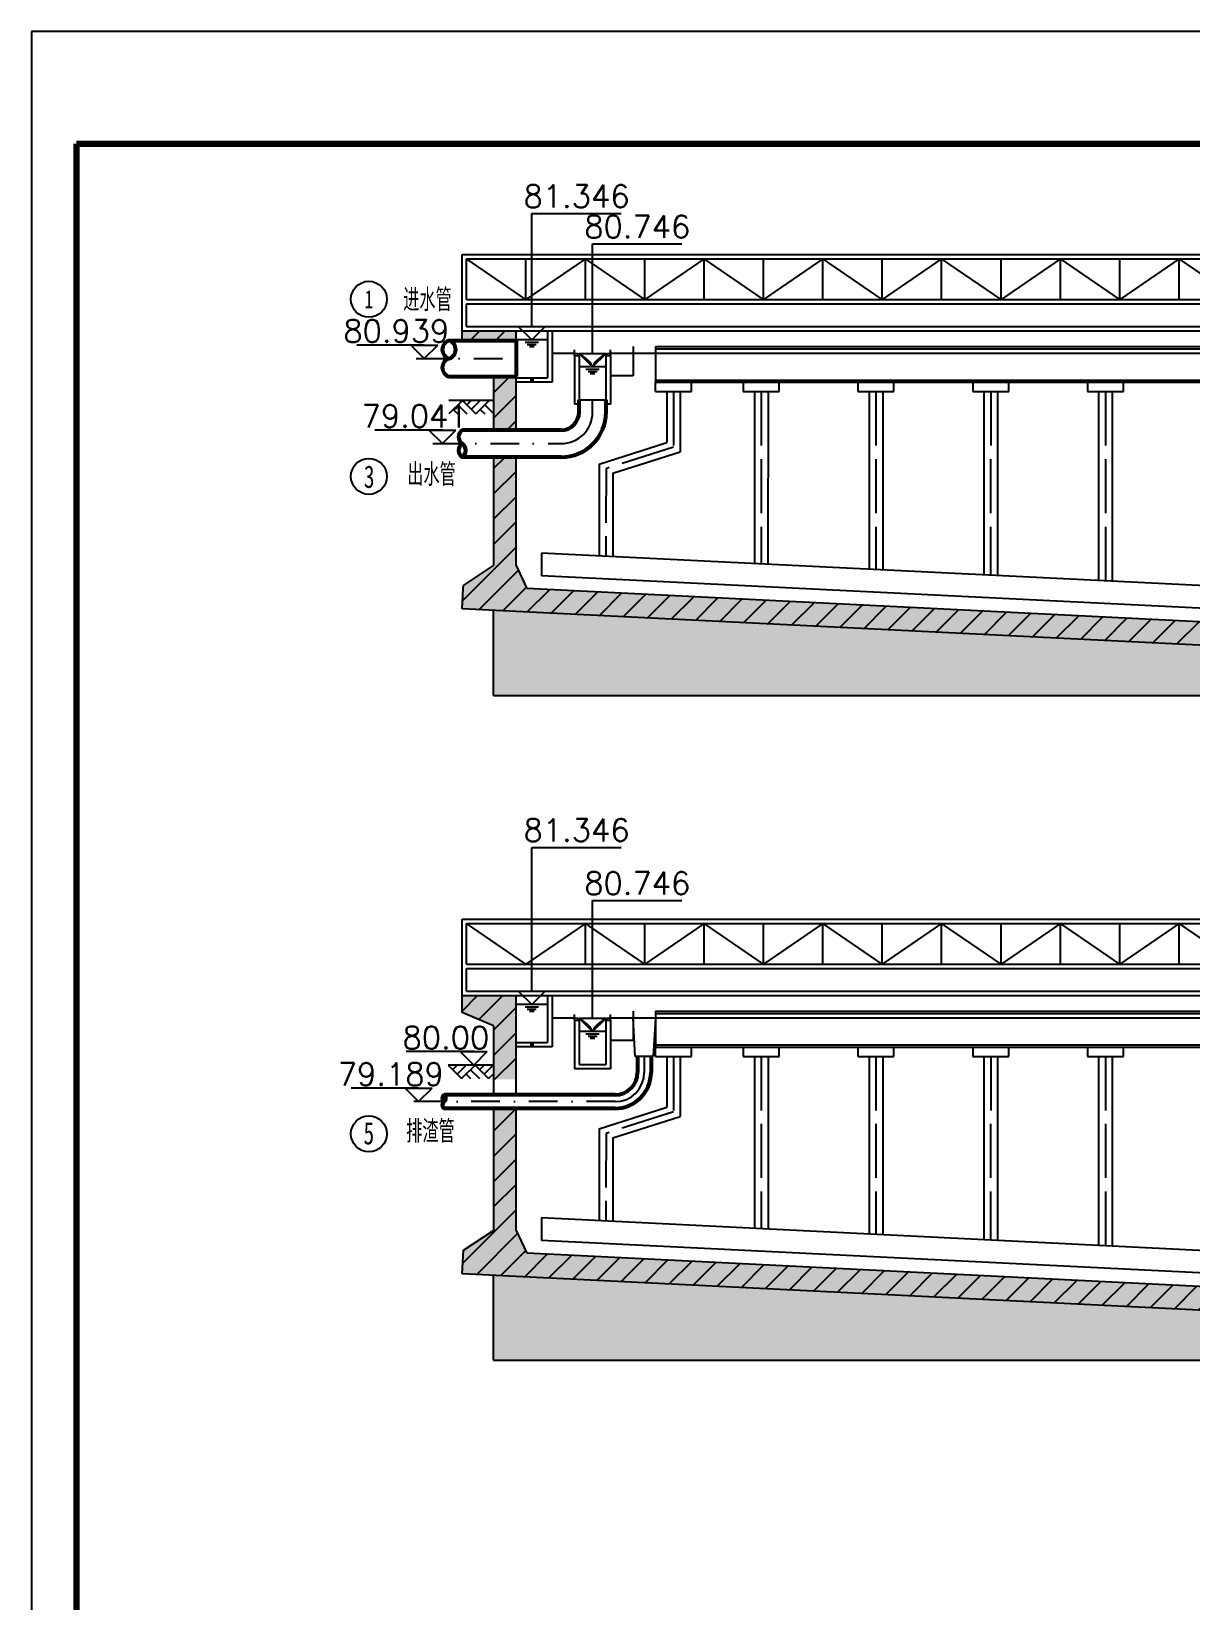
# Model space of a CAD drawing. Header units: millimetres. Extents: x -1157 to 5248, y -43968 to 1732.
# Drawn here: x -1157.1 to -899.4, y 992.6 to 1341.2 of the extents above; entities that cross this region are included whole.
import ezdxf

# ---------------------------------------------------------------- set-up
doc = ezdxf.new("R2010")
doc.units = ezdxf.units.MM
for name, pattern in [('ACAD_ISO02W100', [15, 12, -3]), ('ACAD_ISO07W100', [3, 0, -3]), ('DASHDOT2', [12.7, 6.35, -3.175, 0, -3.175])]:
    doc.linetypes.add(name, pattern=pattern)
doc.layers.add('jinshui', color=2, linetype='ACAD_ISO07W100', lineweight=100)
doc.layers.add('图框', color=7, linetype='Continuous', lineweight=100)
doc.styles.add('4', font='simfang.ttf', dxfattribs={"width": 0.7, "height": 4})
doc.styles.add('5', font='simfang.ttf', dxfattribs={"width": 0.7, "height": 5})
doc.styles.get("Standard").update_dxf_attribs({"font": 'txt', "bigfont": 'gbcbig.shx'})

# ---------------------------------------------------------------- blocks, each defined once
blk = doc.blocks.new('廖筱菡二沉池09')
at = {"layer": 'Defpoints'}
h = blk.add_hatch(dxfattribs=at)
h.set_pattern_fill('AR-CONC', color=0, scale=0.07, style=0)
h.set_pattern_definition([(50, (0, -8.367), (12.752927, -1.115736), [1.3335, -14.6685]), (355, (0, -8.367), (-2.467, 13.373965), [1.0668, -11.7348]), (100.451, (1.063, -8.46), (10.285975, 12.25817), [1.1333, -12.4663]), (46.1842, (0, -4.81), (18.97553, -2.94296), [2.00025, -22.00275]), (96.6356, (1.581, -5.056), (16.6183, 17.31979), [1.69995, -18.69945]), (351.184, (0, -4.81), (16.61832, 17.31976), [1.6002, -17.6022]), (21, (1.778, -5.7), (10.61304, -7.158586), [1.3335, -14.6685]), (326, (1.778, -5.7), (4.32614, 12.89316), [1.0668, -11.7348]), (71.4514, (2.662, -6.296), (14.939154, 5.7346), [1.1333, -12.4663]), (37.5, (0, -8.3666), (0.216202, 5.918853), [0, -11.59256, 0, -11.9126, 0, -11.77925]), (7.5, (0, -8.3666), (4.677376, 7.01264), [0, -6.79196, 0, -11.32586, 0, -4.48945]), (327.5, (-3.965, -8.3666), (9.491342, -0.401012), [0, -4.445, 0, -13.8684, 0, -18.4023]), (317.5, (-5.743, -8.367), (10.369043, 1.779854), [0, -5.7785, 0, -9.21004, 0, -13.0683])])
h.paths.add_polyline_path([(2189.991, 1200.103), (2177.991, 1200.103), (2177.991, 1197.952), (2189.991, 1197.952)])
h.paths.add_polyline_path([(2189.991, 1189.952), (2184.991, 1189.952), (2184.991, 1178.053), (2189.991, 1178.053)])
h.paths.add_polyline_path([(2372.991, 1124.103), (2375.991, 1121.103), (2372.991, 1121.103), (2372.991, 1119.103), (2394.991, 1119.103), (2394.991, 1121.603), (2388.491, 1121.603, -0.1736314), (2381.509, 1124.103)])
h.paths.add_polyline_path([(2369.991, 1134.103), (2192.477, 1142.853), (2189.991, 1148.094), (2189.991, 1172.053), (2184.991, 1172.053), (2184.991, 1147.945), (2178.278, 1143.553), (2178.247, 1142.952), (2178.008, 1138.32), (2364.991, 1129.103), (2364.991, 1119.103), (2372.991, 1119.103), (2372.991, 1121.103), (2369.991, 1121.103), (2372.991, 1124.103), (2369.991, 1124.103)])
h.paths.add_polyline_path([(2574.991, 1137.975), (2394.991, 1129.103), (2394.991, 1126.603), (2574.991, 1126.429)])
h.paths.add_polyline_path([(2574.991, 1121.603), (2394.991, 1121.603), (2394.991, 1119.103), (2574.991, 1119.103)])
h.paths.add_polyline_path([(2184.991, 1137.975), (2184.991, 1119.103), (2364.991, 1119.103), (2364.991, 1129.103)], flags=16)
h.paths.add_polyline_path([(2581.973, 1138.32), (2581.734, 1142.952), (2581.704, 1143.553), (2574.991, 1147.945), (2574.991, 1193.403), (2581.991, 1196.333), (2581.991, 1200.103), (2569.991, 1200.103), (2569.991, 1148.094), (2567.504, 1142.853), (2389.991, 1134.103), (2389.991, 1126.603), (2394.991, 1126.603), (2394.991, 1129.103)])
h = blk.add_hatch(dxfattribs=at)
h.set_pattern_fill('ANSI31', color=0, scale=1.25, style=0)
h.set_pattern_definition([(45, (0, -8.3666), (-2.80633, 2.80633), [])])
h.paths.add_polyline_path([(2189.991, 1200.103), (2177.991, 1200.103), (2177.991, 1197.952), (2189.991, 1197.952)])
h.paths.add_polyline_path([(2189.991, 1189.952), (2184.991, 1189.952), (2184.991, 1178.053), (2189.991, 1178.053)])
h.paths.add_polyline_path([(2372.991, 1124.103), (2375.991, 1121.103), (2372.991, 1121.103), (2372.991, 1119.103), (2394.991, 1119.103), (2394.991, 1121.603), (2388.491, 1121.603, -0.1736314), (2381.509, 1124.103)])
h.paths.add_polyline_path([(2192.477, 1142.853), (2189.991, 1148.094), (2189.991, 1172.053), (2184.991, 1172.053), (2184.991, 1147.945), (2178.278, 1143.553), (2178.247, 1142.952), (2178.008, 1138.32), (2364.991, 1129.103), (2364.991, 1119.103), (2372.991, 1119.103), (2372.991, 1121.103), (2369.991, 1121.103), (2372.991, 1124.103), (2369.991, 1124.103), (2369.991, 1134.103)])
h.paths.add_polyline_path([(2581.973, 1138.32), (2581.734, 1142.952), (2581.704, 1143.553), (2574.991, 1147.945), (2574.991, 1193.403), (2581.991, 1196.333), (2581.991, 1200.103), (2569.991, 1200.103), (2569.991, 1148.094), (2567.504, 1142.853), (2389.991, 1134.103), (2389.991, 1126.603), (2394.991, 1126.603), (2394.991, 1129.103)])
h = blk.add_hatch(dxfattribs=at)
h.set_pattern_fill('AR-CONC', color=0, scale=0.07, style=0)
h.set_pattern_definition([(50, (0, -4), (12.752927, -1.115736), [1.3335, -14.6685]), (355, (0, -4), (-2.467, 13.373965), [1.0668, -11.7348]), (100.451, (1.063, -4.093), (10.285975, 12.25817), [1.1333, -12.4663]), (46.1842, (0, -0.444), (18.97553, -2.94296), [2.00025, -22.00275]), (96.6356, (1.581, -0.69), (16.6183, 17.31979), [1.69995, -18.69945]), (351.184, (0, -0.444), (16.61832, 17.31976), [1.6002, -17.6022]), (21, (1.778, -1.333), (10.61304, -7.158586), [1.3335, -14.6685]), (326, (1.778, -1.333), (4.32614, 12.89316), [1.0668, -11.7348]), (71.4514, (2.662, -1.93), (14.939154, 5.7346), [1.1333, -12.4663]), (37.5, (0, -4), (0.216202, 5.918853), [0, -11.59256, 0, -11.9126, 0, -11.77925]), (7.5, (0, -4), (4.677376, 7.01264), [0, -6.79196, 0, -11.32586, 0, -4.48945]), (327.5, (-3.965, -4), (9.491342, -0.401012), [0, -4.445, 0, -13.8684, 0, -18.4023]), (317.5, (-5.743, -4), (10.369043, 1.779854), [0, -5.7785, 0, -9.21004, 0, -13.0683])])
h.paths.add_polyline_path([(2581.734, 995.291), (2581.704, 995.891), (2574.991, 1000.284), (2574.991, 1045.741), (2581.991, 1048.671), (2581.991, 1052.441), (2569.991, 1052.441), (2569.991, 1000.432), (2567.504, 995.191), (2389.991, 986.441), (2389.991, 980.694), (2394.991, 980.694), (2394.991, 981.441), (2581.973, 990.658)])
h.paths.add_polyline_path([(2369.991, 986.441), (2192.477, 995.191), (2189.991, 1000.432), (2189.991, 1027.372), (2184.991, 1027.372), (2184.991, 1000.284), (2178.278, 995.891), (2178.008, 990.658), (2364.991, 981.441), (2364.991, 971.441), (2379.991, 971.441), (2379.991, 973.441), (2376.991, 973.441), (2379.991, 976.441), (2369.991, 976.441)])
h.paths.add_polyline_path([(2394.991, 976.689), (2389.991, 976.689), (2389.991, 976.441), (2379.991, 976.441), (2382.991, 973.441), (2379.991, 973.441), (2379.991, 971.441), (2394.991, 971.441)])
h.paths.add_polyline_path([(2574.991, 990.314), (2581.973, 990.658), (2581.734, 995.291), (2581.704, 995.891), (2574.991, 1000.284), (2574.991, 1045.741), (2581.991, 1048.671), (2581.991, 1052.441), (2569.991, 1052.441), (2569.991, 1000.432), (2567.504, 995.191), (2389.991, 986.441), (2389.991, 980.694), (2574.991, 980.694)], flags=17)
h.paths.add_polyline_path([(2574.991, 976.689), (2394.991, 976.689), (2394.991, 971.441), (2574.991, 971.441)])
h.paths.add_polyline_path([(2189.991, 1052.441), (2177.991, 1052.441), (2177.991, 1048.671), (2184.991, 1045.741), (2184.991, 1033.846), (2189.991, 1033.846)])
h.paths.add_polyline_path([(2364.991, 981.441), (2184.991, 990.314), (2184.991, 971.441), (2364.991, 971.441)])
h.paths.add_polyline_path([(2581.973, 990.658), (2581.734, 995.291), (2581.704, 995.891), (2574.991, 1000.284), (2574.991, 1045.741), (2581.991, 1048.671), (2581.991, 1052.441), (2569.991, 1052.441), (2569.991, 1000.432), (2567.504, 995.191), (2389.991, 986.441), (2389.991, 980.694), (2394.991, 980.94), (2394.991, 981.441)])
h = blk.add_hatch(dxfattribs=at)
h.set_pattern_fill('ANSI31', color=0, scale=1.25, style=0)
h.set_pattern_definition([(45, (0, -4), (-2.80633, 2.80633), [])])
h.paths.add_polyline_path([(2394.991, 976.689), (2389.991, 976.689), (2389.991, 976.441), (2379.991, 976.441), (2382.991, 973.441), (2379.991, 973.441), (2379.991, 971.441), (2394.991, 971.441)])
h.paths.add_polyline_path([(2369.991, 986.441), (2192.477, 995.191), (2189.991, 1000.432), (2189.991, 1027.372), (2184.991, 1027.372), (2184.991, 1000.284), (2178.278, 995.891), (2178.008, 990.658), (2364.991, 981.441), (2364.991, 971.441), (2379.991, 971.441), (2379.991, 973.441), (2376.991, 973.441), (2379.991, 976.441), (2369.991, 976.441)])
h.paths.add_polyline_path([(2189.991, 1052.441), (2177.991, 1052.441), (2177.991, 1048.671), (2184.991, 1045.741), (2184.991, 1033.846), (2189.991, 1033.846)])
h.paths.add_polyline_path([(2581.973, 990.658), (2581.734, 995.291), (2581.704, 995.891), (2574.991, 1000.284), (2574.991, 1045.741), (2581.991, 1048.671), (2581.991, 1052.441), (2569.991, 1052.441), (2569.991, 1000.432), (2567.504, 995.191), (2389.991, 986.441), (2389.991, 980.694), (2394.991, 980.94), (2394.991, 981.441)])
at = {"lineweight": 100}
for p, q in [((2092.241, 435.636), (2092.241, 1241.636)), ((2092.241, 1241.636), (2666.241, 1241.636))]:
    blk.add_line(p, q, dxfattribs=at)
at = {"color": 3}
for p, q in [((2193.491, 1201.103), (2193.491, 1226.17)), ((2193.491, 1226.17), (2203.491, 1226.17)), ((2203.491, 1226.17), (2213.356, 1226.17)), ((2206.991, 1195.103), (2206.991, 1219.415)), ((2206.991, 1219.415), (2216.991, 1219.415)), ((2216.991, 1219.415), (2226.856, 1219.415)), ((2169.562, 1196.952), (2154.562, 1196.952)), ((2173.628, 1178.053), (2158.628, 1178.053)), ((2193.491, 1085.357), (2203.491, 1085.357)), ((2193.491, 1073.997), (2193.491, 1085.357)), ((2203.491, 1085.357), (2213.356, 1085.357)), ((2193.491, 1053.441), (2193.491, 1073.997)), ((2206.991, 1047.441), (2206.991, 1073.56)), ((2206.991, 1073.56), (2216.991, 1073.56)), ((2216.991, 1073.56), (2226.856, 1073.56)), ((2180.577, 1039.981), (2165.577, 1039.981)), ((2168.331, 1031.872), (2153.331, 1031.872))]:
    blk.add_line(p, q, dxfattribs=at)
at = {"color": 4}
for p, q in [((2177.991, 1217.103), (2369.991, 1217.103)), ((2220.991, 1186.603), (2228.991, 1186.603)), ((2223.491, 1186.603), (2223.491, 1175.294)), ((2226.491, 1186.603), (2226.491, 1173.251)), ((2228.991, 1186.603), (2228.991, 1188.603)), ((2177.991, 1069.441), (2369.991, 1069.441)), ((2220.991, 1038.941), (2220.991, 1040.941)), ((2220.991, 1038.941), (2228.991, 1038.941)), ((2223.491, 1038.941), (2223.491, 1027.633)), ((2226.491, 1038.941), (2226.491, 1025.589)), ((2228.991, 1038.941), (2228.991, 1040.941))]:
    blk.add_line(p, q, dxfattribs=at)
for p, q in [((2196.991, 1200.103), (2197.991, 1200.103)), ((2202.991, 1194.603), (2202.991, 1195.903)), ((2210.991, 1194.603), (2210.991, 1195.903)), ((2215.991, 1196.603), (2215.991, 1190.103)), ((2193.241, 1189.703), (2193.241, 1188.703)), ((2193.241, 1189.703), (2193.741, 1188.703)), ((2193.241, 1188.703), (2193.741, 1189.703)), ((2193.741, 1189.703), (2193.741, 1188.703)), ((2215.991, 1190.103), (2210.991, 1190.103)), ((2178.043, 1184.643), (2175.043, 1181.643)), ((2176.04, 1182.641), (2177.038, 1181.643)), ((2177.04, 1183.641), (2179.038, 1181.643)), ((2178.043, 1184.643), (2181.043, 1181.643)), ((2180.043, 1184.643), (2179.039, 1183.64)), ((2182.043, 1184.643), (2180.039, 1182.64)), ((2184.043, 1184.643), (2181.043, 1181.643)), ((2182.04, 1182.641), (2183.038, 1181.643)), ((2183.04, 1183.641), (2185.038, 1181.643)), ((2202.991, 1046.941), (2202.991, 1048.241)), ((2210.991, 1046.941), (2210.991, 1048.241)), ((2215.991, 1048.941), (2215.991, 1042.441)), ((2220.991, 1047.441), (2220.491, 1038.941)), ((2215.991, 1042.441), (2210.991, 1042.441)), ((2193.241, 1042.041), (2193.241, 1041.041)), ((2193.241, 1042.041), (2193.741, 1041.041)), ((2193.241, 1041.041), (2193.741, 1042.041)), ((2193.741, 1042.041), (2193.741, 1041.041)), ((2220.491, 1038.941), (2216.491, 1038.941)), ((2174.884, 1036.981), (2177.884, 1033.981)), ((2176.884, 1036.981), (2175.881, 1035.978)), ((2178.884, 1036.981), (2176.881, 1034.978)), ((2180.884, 1036.981), (2177.884, 1033.981)), ((2179.881, 1035.979), (2181.879, 1033.981)), ((2180.884, 1036.981), (2183.884, 1033.981)), ((2182.884, 1036.981), (2181.881, 1035.978)), ((2184.884, 1036.981), (2182.881, 1034.978)), ((2178.881, 1034.979), (2179.879, 1033.981)), ((2184.991, 1035.088), (2183.884, 1033.981)), ((2184.881, 1034.979), (2184.991, 1034.87))]:
    blk.add_line(p, q)
at = {"color": 1, "lineweight": 53}
blk.add_line((2189.991, 1197.952), (2189.991, 1189.952), dxfattribs=at)
at = {"color": 5}
for p, q in [((2191.991, 1197.612), (2194.991, 1197.612)), ((2192.491, 1197.112), (2194.491, 1197.112)), ((2192.991, 1196.612), (2193.991, 1196.612)), ((2205.491, 1191.612), (2208.491, 1191.612)), ((2205.991, 1191.112), (2207.991, 1191.112)), ((2206.491, 1190.612), (2207.491, 1190.612))]:
    blk.add_line(p, q, dxfattribs=at)
at = {"color": 4, "linetype": 'ACAD_ISO02W100'}
for p, q in [((2224.991, 1186.603), (2224.991, 1174.272)), ((2224.991, 1038.941), (2224.991, 1026.611))]:
    blk.add_line(p, q, dxfattribs=at)
at = {"color": 0}
for p, q in [((2184.991, 1184.643), (2175.043, 1184.643)), ((2184.991, 1036.981), (2174.884, 1036.981))]:
    blk.add_line(p, q, dxfattribs=at)
at = {"color": 217, "linetype": 'DASHDOT2', "lineweight": -3, "true_color": 0x93278f}
blk.add_line((2206.991, 1182.053), (2206.991, 1184.803), dxfattribs=at)
at = {"color": 0, "linetype": 'ByBlock', "lineweight": -2}
for p, q in [((2178.278, 1143.553), (2184.991, 1147.945)), ((2178.008, 1138.32), (2178.247, 1142.952)), ((2184.991, 1045.741), (2177.991, 1048.671)), ((2178.278, 995.891), (2184.991, 1000.284)), ((2178.008, 990.658), (2178.278, 995.891))]:
    blk.add_line(p, q, dxfattribs=at)
at = {"color": 5, "lineweight": -3}
for p, q in [((2191.991, 1049.951), (2194.991, 1049.951)), ((2192.491, 1049.451), (2194.491, 1049.451)), ((2192.991, 1048.951), (2193.991, 1048.951)), ((2205.491, 1043.951), (2208.491, 1043.951)), ((2205.991, 1043.451), (2207.991, 1043.451)), ((2206.491, 1042.951), (2207.491, 1042.951))]:
    blk.add_line(p, q, dxfattribs=at)
blk.add_lwpolyline([(2082.241, 1266.636), (2082.241, 425.636), (2676.241, 425.636), (2676.241, 1266.636)], close=True)
at = {"color": 0}
for centre in [(2157.279, 1207.125), (2157.279, 1167.784), (2157.279, 1021.738)]:
    blk.add_circle(centre, 4, dxfattribs=at)
at = {"layer": 'Defpoints', "color": 4}
for p, q in [((2177.991, 1200.103), (2177.991, 1217.103)), ((2178.991, 1207.103), (2178.991, 1216.103)), ((2178.991, 1216.103), (2376.991, 1216.103)), ((2192.191, 1207.103), (2178.991, 1216.103)), ((2192.191, 1207.103), (2192.191, 1216.103)), ((2205.391, 1216.103), (2192.191, 1207.103)), ((2205.391, 1207.103), (2205.391, 1216.103)), ((2218.591, 1207.103), (2205.391, 1216.103)), ((2218.591, 1207.103), (2218.591, 1216.103)), ((2231.791, 1216.103), (2218.591, 1207.103)), ((2231.791, 1207.103), (2231.791, 1216.103)), ((2244.991, 1207.103), (2231.791, 1216.103)), ((2244.991, 1207.103), (2244.991, 1216.103)), ((2258.191, 1216.103), (2244.991, 1207.103)), ((2258.191, 1207.103), (2258.191, 1216.103)), ((2271.391, 1207.103), (2258.191, 1216.103)), ((2271.391, 1207.103), (2271.391, 1216.103)), ((2284.591, 1216.103), (2271.391, 1207.103)), ((2284.591, 1207.103), (2284.591, 1216.103)), ((2297.791, 1207.103), (2284.591, 1216.103)), ((2297.791, 1207.103), (2297.791, 1216.103)), ((2310.991, 1216.103), (2297.791, 1207.103)), ((2310.991, 1207.103), (2310.991, 1216.103)), ((2324.191, 1207.103), (2310.991, 1216.103)), ((2324.191, 1207.103), (2324.191, 1216.103)), ((2337.391, 1216.103), (2324.191, 1207.103)), ((2337.391, 1207.103), (2337.391, 1216.103)), ((2350.591, 1207.103), (2337.391, 1216.103)), ((2178.991, 1207.103), (2376.991, 1207.103)), ((2178.991, 1201.103), (2178.991, 1206.103)), ((2178.991, 1206.103), (2379.991, 1206.103)), ((2178.991, 1201.103), (2378.991, 1201.103)), ((2220.991, 1196.603), (2220.991, 1188.603)), ((2220.991, 1196.603), (2379.991, 1196.603)), ((2220.991, 1196.103), (2379.991, 1196.103)), ((2365.491, 1189.103), (2220.991, 1189.103)), ((2364.991, 1188.603), (2220.991, 1188.603)), ((2220.991, 1186.603), (2220.991, 1188.603)), ((2240.491, 1188.603), (2240.491, 1186.603)), ((2240.491, 1186.603), (2248.491, 1186.603)), ((2242.991, 1186.603), (2242.979, 1148.373)), ((2245.991, 1186.603), (2245.979, 1148.225)), ((2248.491, 1186.603), (2248.491, 1188.603)), ((2265.991, 1188.603), (2265.991, 1186.603)), ((2265.991, 1186.603), (2273.991, 1186.603)), ((2268.491, 1186.603), (2268.481, 1147.116)), ((2271.491, 1186.617), (2271.481, 1146.968)), ((2273.991, 1186.603), (2273.991, 1188.603)), ((2291.491, 1188.603), (2291.491, 1186.603)), ((2291.491, 1186.603), (2299.491, 1186.603)), ((2293.991, 1186.603), (2293.983, 1145.859)), ((2296.991, 1186.603), (2296.983, 1145.711)), ((2299.491, 1186.603), (2299.491, 1188.603)), ((2316.991, 1188.603), (2316.991, 1186.603)), ((2316.991, 1186.603), (2324.991, 1186.603)), ((2319.491, 1186.603), (2319.486, 1144.602)), ((2322.491, 1186.603), (2322.486, 1144.454)), ((2324.991, 1186.603), (2324.991, 1188.603)), ((2208.481, 1170.51), (2223.491, 1175.294)), ((2211.481, 1168.467), (2226.491, 1173.251)), ((2208.481, 1170.51), (2208.469, 1150.074)), ((2211.481, 1168.467), (2211.469, 1149.926)), ((2364.991, 1142.359), (2195.677, 1150.705)), ((2195.677, 1150.705), (2195.677, 1145.699)), ((2364.991, 1137.353), (2195.677, 1145.699)), ((2177.991, 1052.441), (2177.991, 1069.441)), ((2178.991, 1059.441), (2178.991, 1068.441)), ((2178.991, 1068.441), (2376.991, 1068.441)), ((2192.191, 1059.441), (2178.991, 1068.441)), ((2205.391, 1068.441), (2192.191, 1059.441)), ((2205.391, 1059.441), (2205.391, 1068.441)), ((2218.591, 1059.441), (2205.391, 1068.441)), ((2218.591, 1059.441), (2218.591, 1068.441)), ((2231.791, 1068.441), (2218.591, 1059.441)), ((2231.791, 1059.441), (2231.791, 1068.441)), ((2244.991, 1059.441), (2231.791, 1068.441)), ((2244.991, 1059.441), (2244.991, 1068.441)), ((2258.191, 1068.441), (2244.991, 1059.441)), ((2258.191, 1059.441), (2258.191, 1068.441)), ((2271.391, 1059.441), (2258.191, 1068.441)), ((2271.391, 1059.441), (2271.391, 1068.441)), ((2284.591, 1068.441), (2271.391, 1059.441)), ((2284.591, 1059.441), (2284.591, 1068.441)), ((2297.791, 1059.441), (2284.591, 1068.441)), ((2297.791, 1059.441), (2297.791, 1068.441)), ((2310.991, 1068.441), (2297.791, 1059.441)), ((2310.991, 1059.441), (2310.991, 1068.441)), ((2324.191, 1059.441), (2310.991, 1068.441)), ((2324.191, 1059.441), (2324.191, 1068.441)), ((2337.391, 1068.441), (2324.191, 1059.441)), ((2337.391, 1059.441), (2337.391, 1068.441)), ((2350.591, 1059.441), (2337.391, 1068.441)), ((2178.991, 1059.441), (2376.991, 1059.441)), ((2178.991, 1053.441), (2178.991, 1058.441)), ((2178.991, 1058.441), (2379.991, 1058.441)), ((2178.991, 1053.441), (2378.991, 1053.441)), ((2220.991, 1048.941), (2220.991, 1040.941)), ((2220.991, 1048.941), (2379.991, 1048.941)), ((2220.991, 1048.441), (2379.991, 1048.441)), ((2365.491, 1041.441), (2220.991, 1041.441)), ((2364.991, 1040.941), (2220.991, 1040.941)), ((2240.491, 1040.941), (2240.491, 1038.941)), ((2240.491, 1038.941), (2248.491, 1038.941)), ((2242.991, 1038.941), (2242.979, 1000.711)), ((2245.991, 1038.941), (2245.991, 1000.563)), ((2248.491, 1038.941), (2248.491, 1040.941)), ((2265.991, 1040.941), (2265.991, 1038.941)), ((2265.991, 1038.941), (2273.991, 1038.941)), ((2268.491, 1038.941), (2268.481, 999.454)), ((2271.491, 1038.941), (2271.481, 999.307)), ((2273.991, 1038.941), (2273.991, 1040.941)), ((2291.491, 1040.941), (2291.491, 1038.941)), ((2291.491, 1038.941), (2299.491, 1038.941)), ((2293.991, 1038.941), (2293.983, 998.197)), ((2296.991, 1038.941), (2296.983, 998.049)), ((2299.491, 1038.941), (2299.491, 1040.941)), ((2316.991, 1040.941), (2316.991, 1038.941)), ((2316.991, 1038.941), (2324.991, 1038.941)), ((2319.491, 1038.941), (2319.486, 996.94)), ((2322.491, 1038.941), (2322.486, 996.792)), ((2324.991, 1038.941), (2324.991, 1040.941)), ((2208.481, 1022.849), (2223.491, 1027.633)), ((2211.481, 1020.805), (2226.491, 1025.589)), ((2208.481, 1022.849), (2208.469, 1002.413)), ((2211.481, 1020.805), (2211.469, 1002.265)), ((2364.991, 994.697), (2195.677, 1003.043)), ((2195.677, 1003.043), (2195.677, 998.037)), ((2364.991, 989.691), (2195.677, 998.037))]:
    blk.add_line(p, q, dxfattribs=at)
at = {"layer": 'Defpoints'}
for p, q in [((2177.991, 1200.103), (2378.991, 1200.103)), ((2177.991, 1197.952), (2177.991, 1200.103)), ((2189.991, 1197.952), (2189.991, 1200.103)), ((2196.991, 1200.103), (2196.991, 1189.703)), ((2197.991, 1200.103), (2197.991, 1188.703)), ((2202.991, 1194.603), (2203.991, 1194.603)), ((2202.991, 1194.603), (2202.991, 1183.803)), ((2203.991, 1194.603), (2203.991, 1184.803)), ((2209.991, 1184.803), (2209.991, 1194.603)), ((2209.991, 1194.603), (2210.991, 1194.603)), ((2210.991, 1194.603), (2210.991, 1183.803)), ((2184.991, 1189.952), (2184.991, 1178.053)), ((2189.991, 1178.053), (2189.991, 1189.952)), ((2189.991, 1189.703), (2196.991, 1189.703)), ((2197.991, 1188.703), (2189.991, 1188.703)), ((2203.991, 1183.803), (2202.991, 1183.803)), ((2203.991, 1184.803), (2209.991, 1184.803)), ((2210.991, 1183.803), (2209.991, 1183.803)), ((2184.991, 1172.053), (2184.991, 1147.945)), ((2189.991, 1148.094), (2189.991, 1172.053)), ((2192.477, 1142.853), (2189.991, 1148.094)), ((2178.247, 1142.952), (2178.278, 1143.553)), ((2369.991, 1134.103), (2192.477, 1142.853)), ((2364.991, 1129.103), (2178.008, 1138.32)), ((2184.991, 1119.103), (2184.991, 1137.975)), ((2184.991, 1119.103), (2574.991, 1119.103)), ((2177.991, 1052.441), (2378.991, 1052.441)), ((2177.991, 1048.671), (2177.991, 1052.441)), ((2189.991, 1030.372), (2189.991, 1052.441)), ((2196.991, 1052.441), (2197.991, 1052.441)), ((2196.991, 1052.441), (2196.991, 1042.041)), ((2197.991, 1052.441), (2197.991, 1041.041)), ((2202.991, 1046.941), (2203.991, 1046.941)), ((2202.991, 1046.941), (2202.991, 1036.141)), ((2203.991, 1046.941), (2203.991, 1037.141)), ((2209.991, 1037.141), (2209.991, 1046.941)), ((2209.991, 1046.941), (2210.991, 1046.941)), ((2210.991, 1046.941), (2210.991, 1036.141)), ((2184.991, 1045.741), (2184.991, 1030.372)), ((2189.991, 1042.041), (2196.991, 1042.041)), ((2197.991, 1041.041), (2189.991, 1041.041)), ((2210.991, 1036.141), (2202.991, 1036.141)), ((2203.991, 1037.141), (2209.991, 1037.141)), ((2184.991, 1027.372), (2184.991, 1000.284)), ((2189.991, 1000.432), (2189.991, 1027.372)), ((2192.477, 995.191), (2189.991, 1000.432)), ((2369.991, 986.441), (2192.477, 995.191)), ((2364.991, 981.441), (2178.008, 990.658)), ((2184.991, 971.441), (2184.991, 990.314)), ((2184.991, 971.441), (2574.991, 971.441))]:
    blk.add_line(p, q, dxfattribs=at)
at = {"layer": 'Defpoints', "color": 1, "lineweight": 53}
for p, q in [((2175.082, 1197.952), (2189.991, 1197.952)), ((2175.082, 1189.952), (2189.991, 1189.952))]:
    blk.add_line(p, q, dxfattribs=at)
at = {"layer": 'Defpoints', "color": 5}
for p, q in [((2196.991, 1198.103), (2189.991, 1198.103)), ((2202.991, 1195.103), (2197.991, 1195.103)), ((2379.991, 1195.103), (2210.991, 1195.103)), ((2209.991, 1192.103), (2203.991, 1192.103))]:
    blk.add_line(p, q, dxfattribs=at)
at = {"layer": 'Defpoints', "color": 217, "linetype": 'DASHDOT2', "true_color": 0x93278f}
for p, q in [((2167.796, 1193.952), (2189.991, 1193.952)), ((2171.498, 1175.053), (2199.991, 1175.053)), ((2218.491, 1038.941), (2218.491, 1035.372)), ((2211.991, 1028.872), (2165.961, 1028.872))]:
    blk.add_line(p, q, dxfattribs=at)
at = {"layer": 'Defpoints', "color": 4, "linetype": 'ACAD_ISO02W100'}
for p, q in [((2244.491, 1186.603), (2244.479, 1148.299)), ((2269.991, 1186.603), (2269.981, 1147.042)), ((2295.491, 1186.603), (2295.483, 1145.785)), ((2320.991, 1186.603), (2320.986, 1144.528)), ((2224.991, 1174.272), (2209.981, 1169.489)), ((2209.981, 1169.489), (2209.969, 1150)), ((2244.491, 1038.941), (2244.491, 1000.637)), ((2269.991, 1038.941), (2269.981, 999.38)), ((2295.491, 1038.941), (2295.483, 998.123)), ((2320.991, 1038.941), (2320.986, 996.866)), ((2224.991, 1026.611), (2209.981, 1021.827)), ((2209.981, 1021.827), (2209.969, 1002.339))]:
    blk.add_line(p, q, dxfattribs=at)
at = {"layer": 'Defpoints', "color": 2, "lineweight": 53}
for p, q in [((2199.991, 1178.053), (2177.991, 1178.053)), ((2199.991, 1172.053), (2177.991, 1172.053))]:
    blk.add_line(p, q, dxfattribs=at)
at = {"layer": 'Defpoints', "color": 5, "lineweight": -3}
for p, q in [((2196.991, 1050.441), (2189.991, 1050.441)), ((2202.991, 1047.441), (2197.991, 1047.441)), ((2379.991, 1047.441), (2210.991, 1047.441)), ((2209.991, 1044.441), (2203.991, 1044.441))]:
    blk.add_line(p, q, dxfattribs=at)
at = {"layer": 'Defpoints', "color": 0}
blk.add_line((2216.491, 1038.941), (2215.991, 1047.441), dxfattribs=at)
at = {"layer": 'Defpoints', "color": 3, "lineweight": 53}
for p, q in [((2216.991, 1038.941), (2216.991, 1035.372)), ((2219.991, 1038.941), (2219.991, 1035.372)), ((2211.991, 1030.372), (2173.978, 1030.372)), ((2211.991, 1027.372), (2173.978, 1027.372))]:
    blk.add_line(p, q, dxfattribs=at)
at = {"layer": 'Defpoints', "color": 1, "lineweight": 53}
for centre, start, end in [((2175.665, 1195.952), 106.2602, 253.7398), ((2174.498, 1195.952), 286.2602, 73.7398), ((2175.665, 1191.952), 106.2602, 253.7398)]:
    blk.add_arc(centre, 2.083, start, end, dxfattribs=at)
at = {"layer": 'Defpoints', "color": 5}
for centre, start, end in [((2202.304, 1190.02), 23.95935, 82.30086), ((2211.678, 1190.02), 97.69914, 156.04065)]:
    blk.add_arc(centre, 5.129, start, end, dxfattribs=at)
at = {"layer": 'Defpoints', "color": 2, "lineweight": 53}
for centre, radius, start, end in [((2199.991, 1182.053), 4, 270, 0), ((2199.991, 1182.053), 10, 270, 0), ((2178.997, 1176.553), 1.806, 123.85503, 236.14497), ((2178.997, 1173.553), 1.806, 123.85503, 236.14497), ((2176.984, 1173.553), 1.806, 303.85503, 56.14497)]:
    blk.add_arc(centre, radius, start, end, dxfattribs=at)
at = {"layer": 'Defpoints', "color": 217, "true_color": 0x93278f}
for centre, radius in [((2199.991, 1182.053), 7), ((2211.991, 1035.372), 6.5)]:
    blk.add_arc(centre, radius, 270, 0, dxfattribs=at)
at = {"layer": 'Defpoints', "color": 5, "lineweight": -3}
for centre, start, end in [((2202.304, 1042.358), 23.95935, 82.30086), ((2211.678, 1042.358), 97.69914, 156.04065)]:
    blk.add_arc(centre, 5.129, start, end, dxfattribs=at)
at = {"layer": 'Defpoints', "color": 3, "lineweight": 53}
for centre, radius, start, end in [((2211.991, 1035.372), 5, 270, 0), ((2211.991, 1035.372), 8, 270, 0), ((2174.482, 1029.622), 0.903, 123.85503, 236.14497), ((2174.482, 1028.122), 0.903, 123.85503, 236.14497), ((2173.475, 1029.622), 0.903, 303.85503, 56.14497)]:
    blk.add_arc(centre, radius, start, end, dxfattribs=at)
at = {"layer": 'Defpoints', "color": 4}
for p in [(2192.191, 1207.103), (2205.391, 1207.103), (2218.591, 1207.103), (2231.791, 1207.103), (2244.991, 1207.103), (2258.191, 1207.103), (2271.391, 1207.103), (2284.591, 1207.103), (2297.791, 1207.103), (2310.991, 1207.103), (2324.191, 1207.103), (2337.391, 1207.103), (2205.391, 1059.441), (2218.591, 1059.441), (2231.791, 1059.441), (2244.991, 1059.441), (2258.191, 1059.441), (2271.391, 1059.441), (2284.591, 1059.441), (2297.791, 1059.441), (2310.991, 1059.441), (2324.191, 1059.441), (2337.391, 1059.441), (2204.197, 1033.925)]:
    blk.add_point(p, dxfattribs=at)
at = {"layer": 'jinshui', "linetype": 'ByBlock', "lineweight": 53}
for p, q in [((2203.991, 1182.053), (2203.991, 1184.803)), ((2209.991, 1182.053), (2209.991, 1184.803))]:
    blk.add_line(p, q, dxfattribs=at)
at = {"layer": '图框', "color": 3, "lineweight": -2}
for p, q in [((2190.491, 1201.103), (2196.491, 1201.103)), ((2193.491, 1198.103), (2190.491, 1201.103)), ((2193.491, 1198.103), (2196.491, 1201.103)), ((2166.562, 1196.952), (2172.562, 1196.952)), ((2169.562, 1193.952), (2166.562, 1196.952)), ((2169.562, 1193.952), (2172.562, 1196.952)), ((2203.991, 1195.103), (2209.991, 1195.103)), ((2206.991, 1192.103), (2203.991, 1195.103)), ((2206.991, 1192.103), (2209.991, 1195.103)), ((2170.628, 1178.053), (2176.628, 1178.053)), ((2173.628, 1175.053), (2170.628, 1178.053)), ((2173.628, 1175.053), (2176.628, 1178.053)), ((2190.491, 1053.441), (2196.491, 1053.441)), ((2193.491, 1050.441), (2190.491, 1053.441)), ((2193.491, 1050.441), (2196.491, 1053.441)), ((2203.991, 1047.441), (2209.991, 1047.441)), ((2206.991, 1044.441), (2203.991, 1047.441)), ((2206.991, 1044.441), (2209.991, 1047.441)), ((2177.577, 1039.981), (2183.577, 1039.981)), ((2180.577, 1036.981), (2177.577, 1039.981)), ((2180.577, 1036.981), (2183.577, 1039.981)), ((2165.331, 1031.872), (2171.331, 1031.872)), ((2168.331, 1028.872), (2165.331, 1031.872)), ((2168.331, 1028.872), (2171.331, 1031.872))]:
    blk.add_line(p, q, dxfattribs=at)
at = {"color": 3, "lineweight": 53, "char_height": 5, "width": 19.88675, "attachment_point": 5}
for s, insert in [('81.346', (2203.434, 1230.013)), ('80.746', (2216.934, 1223.257)), ('80.939', (2163.371, 1200.061)), ('79.041', (2167.437, 1181.163)), ('81.346', (2203.434, 1089.199)), ('80.746', (2216.934, 1077.403)), ('80.00', (2174.387, 1043.091)), ('79.189', (2162.14, 1034.982))]:
    blk.add_mtext(s, dxfattribs=dict(at, insert=insert))
at = {"char_height": 5, "width": 33.80008, "attachment_point": 5}
for s, insert in [('进水管', (2170.291, 1206.98)), ('出水管', (2171.196, 1168.166)), ('排渣管', (2170.954, 1022.247))]:
    blk.add_mtext(s, dxfattribs=dict(at, insert=insert))
at = {"width": 30, "attachment_point": 5}
for s, insert, char_height, style in [('1', (2157.279, 1207.125), 4, '4'), ('3', (2157.336, 1167.682), 5, '5'), ('5', (2157.261, 1021.836), 5, '5')]:
    blk.add_mtext(s, dxfattribs=dict(at, insert=insert, char_height=char_height, style=style))

msp = doc.modelspace()

# ---------------------------------------------------------------- block references
at = {"ltscale": 0.1}
msp.add_blockref('廖筱菡二沉池09', (-3239.34519, 74.58795), dxfattribs=at)

doc.saveas('drawing.dxf')
